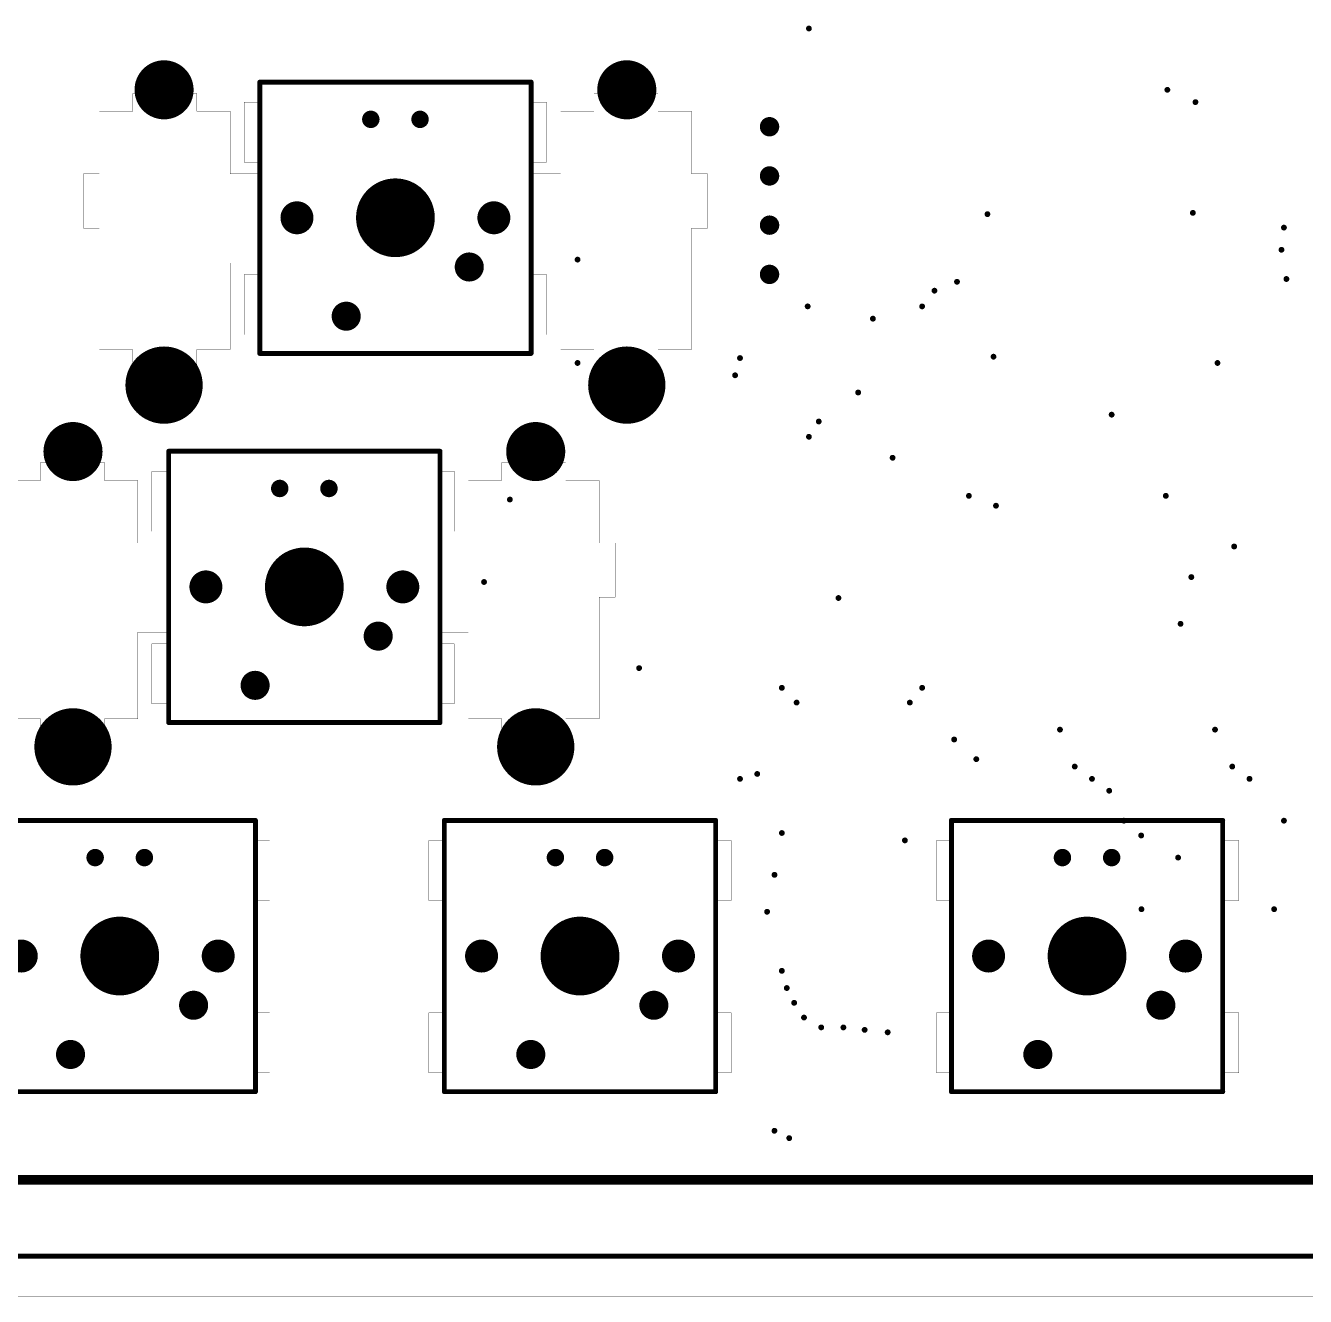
# Model space of a CAD drawing. Header units: millimetres. Extents: x 0 to 366, y 0 to 165.
# Drawn here: x 245.3 to 311.4, y 0.1 to 65.7 of the extents above; entities that cross this region are included whole.
import ezdxf

# ---------------------------------------------------------------- set-up
doc = ezdxf.new("R2010")
doc.units = ezdxf.units.MM
for name, color, linetype in [('KeepOutLayer', 6, 'Continuous'), ('Mechanical1', 6, 'Continuous'), ('PadHoleLayer', 156, 'Continuous'), ('ViaHoleLayer', 16, 'Continuous')]:
    doc.layers.add(name, color=color, linetype=linetype)

# ---------------------------------------------------------------- blocks, each defined once
blk = doc.blocks.new('1_2_21')
at = {"layer": 'PadHoleLayer'}
for points, const_width in [([(-12.7, 6.985, 1), (-11.176, 6.985, 1)], 1.524), ([(11.176, 6.985, 1), (12.7, 6.985, 1)], 1.524), ([(-12.93495, -8.255, 1), (-10.94105, -8.255, 1)], 1.9939), ([(10.94105, -8.255, 1), (12.93495, -8.255, 1)], 1.9939)]:
    blk.add_lwpolyline(points, format="xyb", close=True, dxfattribs=dict(at, const_width=const_width))
blk = doc.blocks.new('1_2_22')
at = {"layer": 'PadHoleLayer'}
for points, const_width in [([(-12.7, 6.985, 1), (-11.176, 6.985, 1)], 1.524), ([(11.176, 6.985, 1), (12.7, 6.985, 1)], 1.524), ([(-12.93495, -8.255, 1), (-10.94105, -8.255, 1)], 1.9939), ([(10.94105, -8.255, 1), (12.93495, -8.255, 1)], 1.9939)]:
    blk.add_lwpolyline(points, format="xyb", close=True, dxfattribs=dict(at, const_width=const_width))
blk = doc.blocks.new('PIN_4_2_54_1_0_B_27')
at = {"layer": 'PadHoleLayer', "const_width": 0.5}
for points in [[(-4.06, 0, 1), (-3.56, 0, 1)], [(-1.52, 0, 1), (-1.02, 0, 1)], [(1.02, 0, 1), (1.52, 0, 1)], [(3.56, 0, 1), (4.06, 0, 1)]]:
    blk.add_lwpolyline(points, format="xyb", close=True, dxfattribs=at)
blk = doc.blocks.new('MX_SW_5_61')
at = {"layer": 'Mechanical1', "const_width": 0.254}
for points in [[(-7, 7), (7, 7)], [(-7, -7), (-7, 7)], [(7, -7), (7, 7)], [(-7, -7), (7, -7)]]:
    blk.add_lwpolyline(points, dxfattribs=at)
at = {"layer": 'Mechanical1', "const_width": 0.127}
for points in [[(-7.063, 7, 1), (-6.936, 7, 1)], [(-7.063, 7, 1), (-6.936, 7, 1)], [(6.937, 7, 1), (7.064, 7, 1)], [(6.937, 7, 1), (7.064, 7, 1)], [(-7.063, -7, 1), (-6.936, -7, 1)], [(-7.063, -7, 1), (-6.936, -7, 1)], [(6.937, -7, 1), (7.064, -7, 1)], [(6.937, -7, 1), (7.064, -7, 1)]]:
    blk.add_lwpolyline(points, format="xyb", close=True, dxfattribs=at)
at = {"layer": 'PadHoleLayer'}
for points, const_width in [([(-1.495, 5.08, 1), (-1.045, 5.08, 1)], 0.45), ([(1.045, 5.08, 1), (1.495, 5.08, 1)], 0.45), ([(-1.016, 0, 1), (1.016, 0, 1)], 2.032), ([(-5.505, 0, 1), (-4.655, 0, 1)], 0.851), ([(4.655, 0, 1), (5.505, 0, 1)], 0.851), ([(3.435, -2.54, 1), (4.185, -2.54, 1)], 0.75), ([(-2.915, -5.08, 1), (-2.165, -5.08, 1)], 0.75)]:
    blk.add_lwpolyline(points, format="xyb", close=True, dxfattribs=dict(at, const_width=const_width))
blk = doc.blocks.new('MX_SW_5_74')
at = {"layer": 'Mechanical1', "const_width": 0.254}
for points in [[(-7, 7), (7, 7)], [(-7, -7), (-7, 7)], [(7, -7), (7, 7)], [(-7, -7), (7, -7)]]:
    blk.add_lwpolyline(points, dxfattribs=at)
at = {"layer": 'Mechanical1', "const_width": 0.127}
for points in [[(-7.063, 7, 1), (-6.936, 7, 1)], [(-7.063, 7, 1), (-6.936, 7, 1)], [(6.937, 7, 1), (7.064, 7, 1)], [(6.937, 7, 1), (7.064, 7, 1)], [(-7.063, -7, 1), (-6.936, -7, 1)], [(-7.063, -7, 1), (-6.936, -7, 1)], [(6.937, -7, 1), (7.064, -7, 1)], [(6.937, -7, 1), (7.064, -7, 1)]]:
    blk.add_lwpolyline(points, format="xyb", close=True, dxfattribs=at)
at = {"layer": 'PadHoleLayer'}
for points, const_width in [([(-1.495, 5.08, 1), (-1.045, 5.08, 1)], 0.45), ([(1.045, 5.08, 1), (1.495, 5.08, 1)], 0.45), ([(-1.016, 0, 1), (1.016, 0, 1)], 2.032), ([(-5.505, 0, 1), (-4.655, 0, 1)], 0.851), ([(4.655, 0, 1), (5.505, 0, 1)], 0.851), ([(3.435, -2.54, 1), (4.185, -2.54, 1)], 0.75), ([(-2.915, -5.08, 1), (-2.165, -5.08, 1)], 0.75)]:
    blk.add_lwpolyline(points, format="xyb", close=True, dxfattribs=dict(at, const_width=const_width))
blk = doc.blocks.new('MX_SW_5_76')
at = {"layer": 'Mechanical1', "const_width": 0.254}
for points in [[(-7, 7), (7, 7)], [(-7, -7), (-7, 7)], [(7, -7), (7, 7)], [(-7, -7), (7, -7)]]:
    blk.add_lwpolyline(points, dxfattribs=at)
at = {"layer": 'Mechanical1', "const_width": 0.127}
for points in [[(-7.063, 7, 1), (-6.936, 7, 1)], [(-7.063, 7, 1), (-6.936, 7, 1)], [(6.937, 7, 1), (7.064, 7, 1)], [(6.937, 7, 1), (7.064, 7, 1)], [(-7.063, -7, 1), (-6.936, -7, 1)], [(-7.063, -7, 1), (-6.936, -7, 1)], [(6.937, -7, 1), (7.064, -7, 1)], [(6.937, -7, 1), (7.064, -7, 1)]]:
    blk.add_lwpolyline(points, format="xyb", close=True, dxfattribs=at)
at = {"layer": 'PadHoleLayer'}
for points, const_width in [([(-1.495, 5.08, 1), (-1.045, 5.08, 1)], 0.45), ([(1.045, 5.08, 1), (1.495, 5.08, 1)], 0.45), ([(-1.016, 0, 1), (1.016, 0, 1)], 2.032), ([(-5.505, 0, 1), (-4.655, 0, 1)], 0.851), ([(4.655, 0, 1), (5.505, 0, 1)], 0.851), ([(3.435, -2.54, 1), (4.185, -2.54, 1)], 0.75), ([(-2.915, -5.08, 1), (-2.165, -5.08, 1)], 0.75)]:
    blk.add_lwpolyline(points, format="xyb", close=True, dxfattribs=dict(at, const_width=const_width))
blk = doc.blocks.new('MX_SW_5_99')
at = {"layer": 'Mechanical1', "const_width": 0.254}
for points in [[(-7, 7), (7, 7)], [(-7, -7), (-7, 7)], [(7, -7), (7, 7)], [(-7, -7), (7, -7)]]:
    blk.add_lwpolyline(points, dxfattribs=at)
at = {"layer": 'Mechanical1', "const_width": 0.127}
for points in [[(-7.063, 7, 1), (-6.936, 7, 1)], [(-7.063, 7, 1), (-6.936, 7, 1)], [(6.937, 7, 1), (7.064, 7, 1)], [(6.937, 7, 1), (7.064, 7, 1)], [(-7.063, -7, 1), (-6.936, -7, 1)], [(-7.063, -7, 1), (-6.936, -7, 1)], [(6.937, -7, 1), (7.064, -7, 1)], [(6.937, -7, 1), (7.064, -7, 1)]]:
    blk.add_lwpolyline(points, format="xyb", close=True, dxfattribs=at)
at = {"layer": 'PadHoleLayer'}
for points, const_width in [([(-1.495, 5.08, 1), (-1.045, 5.08, 1)], 0.45), ([(1.045, 5.08, 1), (1.495, 5.08, 1)], 0.45), ([(-1.016, 0, 1), (1.016, 0, 1)], 2.032), ([(-5.505, 0, 1), (-4.655, 0, 1)], 0.851), ([(4.655, 0, 1), (5.505, 0, 1)], 0.851), ([(3.435, -2.54, 1), (4.185, -2.54, 1)], 0.75), ([(-2.915, -5.08, 1), (-2.165, -5.08, 1)], 0.75)]:
    blk.add_lwpolyline(points, format="xyb", close=True, dxfattribs=dict(at, const_width=const_width))
blk = doc.blocks.new('MX_SW_5_105')
at = {"layer": 'Mechanical1', "const_width": 0.254}
for points in [[(-7, 7), (7, 7)], [(-7, -7), (-7, 7)], [(7, -7), (7, 7)], [(-7, -7), (7, -7)]]:
    blk.add_lwpolyline(points, dxfattribs=at)
at = {"layer": 'Mechanical1', "const_width": 0.127}
for points in [[(-7.063, 7, 1), (-6.936, 7, 1)], [(-7.063, 7, 1), (-6.936, 7, 1)], [(6.937, 7, 1), (7.064, 7, 1)], [(6.937, 7, 1), (7.064, 7, 1)], [(-7.063, -7, 1), (-6.936, -7, 1)], [(-7.063, -7, 1), (-6.936, -7, 1)], [(6.937, -7, 1), (7.064, -7, 1)], [(6.937, -7, 1), (7.064, -7, 1)]]:
    blk.add_lwpolyline(points, format="xyb", close=True, dxfattribs=at)
at = {"layer": 'PadHoleLayer'}
for points, const_width in [([(-1.495, 5.08, 1), (-1.045, 5.08, 1)], 0.45), ([(1.045, 5.08, 1), (1.495, 5.08, 1)], 0.45), ([(-1.016, 0, 1), (1.016, 0, 1)], 2.032), ([(-5.505, 0, 1), (-4.655, 0, 1)], 0.851), ([(4.655, 0, 1), (5.505, 0, 1)], 0.851), ([(3.435, -2.54, 1), (4.185, -2.54, 1)], 0.75), ([(-2.915, -5.08, 1), (-2.165, -5.08, 1)], 0.75)]:
    blk.add_lwpolyline(points, format="xyb", close=True, dxfattribs=dict(at, const_width=const_width))

msp = doc.modelspace()

# ---------------------------------------------------------------- linework, layer by layer
at = {"layer": 'KeepOutLayer', "const_width": 0.5}
msp.add_lwpolyline([(0.381, 6.096), (347.726, 6.096)], dxfattribs=at)
at = {"layer": 'Mechanical1'}
for points, const_width in [([(250.862, 61.25), (250.862, 62.17)], 0.0127), ([(250.862, 62.17), (254.161, 62.17)], 0.0127), ([(254.161, 61.25), (254.161, 62.17)], 0.0127), ([(257.413, 62.72), (271.413, 62.72)], 0.0127), ([(257.413, 61.72), (257.413, 62.72)], 0.0127), ([(271.413, 61.72), (271.413, 62.72)], 0.0127), ([(274.662, 61.25), (274.662, 62.17)], 0.0127), ([(274.662, 62.17), (277.963, 62.17)], 0.0127), ([(277.963, 61.25), (277.963, 62.17)], 0.0127), ([(256.611, 58.619), (256.611, 61.72)], 0.0127), ([(256.611, 61.72), (257.413, 61.72)], 0.0127), ([(271.413, 61.72), (272.212, 61.72)], 0.0127), ([(272.212, 58.619), (272.212, 61.72)], 0.0127), ([(249.138, 58.02), (249.138, 61.25)], 0.0127), ([(249.138, 61.25), (250.862, 61.25)], 0.0127), ([(254.161, 61.25), (255.888, 61.25)], 0.0127), ([(255.888, 58.02), (255.888, 61.25)], 0.0127), ([(272.939, 58.02), (272.939, 61.25)], 0.0127), ([(272.939, 61.25), (274.662, 61.25)], 0.0127), ([(277.963, 61.25), (279.688, 61.25)], 0.0127), ([(279.688, 58.02), (279.688, 61.25)], 0.0127), ([(256.611, 58.619), (257.413, 58.619)], 0.0127), ([(257.413, 58.02), (257.413, 58.619)], 0.0127), ([(271.413, 58.619), (272.212, 58.619)], 0.0127), ([(271.413, 58.02), (271.413, 58.619)], 0.0127), ([(248.313, 55.219), (248.313, 58.02)], 0.0127), ([(248.313, 58.02), (249.138, 58.02)], 0.0127), ([(255.888, 58.02), (257.413, 58.02)], 0.0127), ([(271.413, 58.02), (272.939, 58.02)], 0.0127), ([(279.688, 58.02), (280.512, 58.02)], 0.0127), ([(280.512, 55.219), (280.512, 58.02)], 0.0127), ([(248.313, 55.219), (249.138, 55.219)], 0.0127), ([(249.138, 48.949), (249.138, 55.219)], 0.0127), ([(279.688, 55.219), (280.512, 55.219)], 0.0127), ([(279.688, 48.949), (279.688, 55.219)], 0.0127), ([(255.888, 53.42), (257.413, 53.42)], 0.0127), ([(255.888, 48.949), (255.888, 53.42)], 0.0127), ([(257.413, 52.82), (257.413, 53.42)], 0.0127), ([(271.413, 53.42), (272.939, 53.42)], 0.0127), ([(271.413, 52.82), (271.413, 53.42)], 0.0127), ([(272.939, 48.949), (272.939, 53.42)], 0.0127), ([(256.611, 49.72), (256.611, 52.82)], 0.0127), ([(256.611, 52.82), (257.413, 52.82)], 0.0127), ([(271.413, 52.82), (272.212, 52.82)], 0.0127), ([(272.212, 49.72), (272.212, 52.82)], 0.0127), ([(256.611, 49.72), (257.413, 49.72)], 0.0127), ([(257.413, 48.719), (257.413, 49.72)], 0.0127), ([(271.413, 49.72), (272.212, 49.72)], 0.0127), ([(271.413, 48.719), (271.413, 49.72)], 0.0127), ([(249.138, 48.949), (250.862, 48.949)], 0.0127), ([(250.862, 47.97), (250.862, 48.949)], 0.0127), ([(254.161, 48.949), (255.888, 48.949)], 0.0127), ([(254.161, 47.97), (254.161, 48.949)], 0.0127), ([(272.939, 48.949), (274.662, 48.949)], 0.0127), ([(274.662, 47.97), (274.662, 48.949)], 0.0127), ([(277.963, 48.949), (279.688, 48.949)], 0.0127), ([(277.963, 47.97), (277.963, 48.949)], 0.0127), ([(257.413, 48.719), (271.413, 48.719)], 0.0127), ([(250.862, 47.97), (254.161, 47.97)], 0.0127), ([(274.662, 47.97), (277.963, 47.97)], 0.0127), ([(252.65, 43.67), (266.65, 43.67)], 0.0127), ([(252.65, 42.67), (252.65, 43.67)], 0.0127), ([(266.65, 42.67), (266.65, 43.67)], 0.0127), ([(246.101, 42.2), (246.101, 43.12)], 0.0127), ([(246.101, 43.12), (249.4, 43.12)], 0.0127), ([(249.4, 42.2), (249.4, 43.12)], 0.0127), ([(269.901, 42.2), (269.901, 43.12)], 0.0127), ([(269.901, 43.12), (273.2, 43.12)], 0.0127), ([(273.2, 42.2), (273.2, 43.12)], 0.0127), ([(251.85, 39.569), (251.85, 42.67)], 0.0127), ([(251.85, 42.67), (252.65, 42.67)], 0.0127), ([(266.65, 42.67), (267.451, 42.67)], 0.0127), ([(267.451, 39.569), (267.451, 42.67)], 0.0127), ([(244.376, 42.2), (246.101, 42.2)], 0.0127), ([(249.4, 42.2), (251.126, 42.2)], 0.0127), ([(251.126, 38.97), (251.126, 42.2)], 0.0127), ([(268.176, 38.97), (268.176, 42.2)], 0.0127), ([(268.176, 42.2), (269.901, 42.2)], 0.0127), ([(273.2, 42.2), (274.925, 42.2)], 0.0127), ([(274.925, 38.97), (274.925, 42.2)], 0.0127), ([(251.126, 38.97), (252.65, 38.97)], 0.0127), ([(251.85, 39.569), (252.65, 39.569)], 0.0127), ([(252.65, 38.97), (252.65, 39.569)], 0.0127), ([(266.65, 39.569), (267.451, 39.569)], 0.0127), ([(266.65, 38.97), (266.65, 39.569)], 0.0127), ([(266.65, 38.97), (268.176, 38.97)], 0.0127), ([(274.925, 38.97), (275.751, 38.97)], 0.0127), ([(275.751, 36.169), (275.751, 38.97)], 0.0127), ([(274.925, 36.169), (275.751, 36.169)], 0.0127), ([(274.925, 29.899), (274.925, 36.169)], 0.0127), ([(251.126, 34.37), (252.65, 34.37)], 0.0127), ([(251.126, 29.899), (251.126, 34.37)], 0.0127), ([(252.65, 33.77), (252.65, 34.37)], 0.0127), ([(266.65, 34.37), (268.176, 34.37)], 0.0127), ([(266.65, 33.77), (266.65, 34.37)], 0.0127), ([(268.176, 29.899), (268.176, 34.37)], 0.0127), ([(251.85, 30.67), (251.85, 33.77)], 0.0127), ([(251.85, 33.77), (252.65, 33.77)], 0.0127), ([(266.65, 33.77), (267.451, 33.77)], 0.0127), ([(267.451, 30.67), (267.451, 33.77)], 0.0127), ([(251.85, 30.67), (252.65, 30.67)], 0.0127), ([(252.65, 29.669), (252.65, 30.67)], 0.0127), ([(266.65, 30.67), (267.451, 30.67)], 0.0127), ([(266.65, 29.669), (266.65, 30.67)], 0.0127), ([(244.376, 29.899), (246.101, 29.899)], 0.0127), ([(246.101, 28.92), (246.101, 29.899)], 0.0127), ([(249.4, 29.899), (251.126, 29.899)], 0.0127), ([(249.4, 28.92), (249.4, 29.899)], 0.0127), ([(268.176, 29.899), (269.901, 29.899)], 0.0127), ([(269.901, 28.92), (269.901, 29.899)], 0.0127), ([(273.2, 29.899), (274.925, 29.899)], 0.0127), ([(273.2, 28.92), (273.2, 29.899)], 0.0127), ([(252.65, 29.669), (266.65, 29.669)], 0.0127), ([(246.101, 28.92), (249.4, 28.92)], 0.0127), ([(269.901, 28.92), (273.2, 28.92)], 0.0127), ([(243.126, 24.62), (257.125, 24.62)], 0.0127), ([(257.125, 23.62), (257.125, 24.62)], 0.0127), ([(266.938, 24.62), (280.938, 24.62)], 0.0127), ([(266.938, 23.62), (266.938, 24.62)], 0.0127), ([(280.938, 23.62), (280.938, 24.62)], 0.0127), ([(293.132, 24.62), (307.132, 24.62)], 0.0127), ([(293.132, 23.62), (293.132, 24.62)], 0.0127), ([(307.132, 23.62), (307.132, 24.62)], 0.0127), ([(257.125, 23.62), (257.926, 23.62)], 0.0127), ([(257.926, 20.519), (257.926, 23.62)], 0.0127), ([(266.138, 20.519), (266.138, 23.62)], 0.0127), ([(266.138, 23.62), (266.938, 23.62)], 0.0127), ([(280.938, 23.62), (281.737, 23.62)], 0.0127), ([(281.737, 20.519), (281.737, 23.62)], 0.0127), ([(292.331, 20.519), (292.331, 23.62)], 0.0127), ([(292.331, 23.62), (293.132, 23.62)], 0.0127), ([(307.132, 23.62), (307.932, 23.62)], 0.0127), ([(307.932, 20.519), (307.932, 23.62)], 0.0127), ([(257.125, 20.519), (257.926, 20.519)], 0.0127), ([(257.125, 14.72), (257.125, 20.519)], 0.0127), ([(266.138, 20.519), (266.938, 20.519)], 0.0127), ([(266.938, 14.72), (266.938, 20.519)], 0.0127), ([(280.938, 20.519), (281.737, 20.519)], 0.0127), ([(280.938, 14.72), (280.938, 20.519)], 0.0127), ([(292.331, 20.519), (293.132, 20.519)], 0.0127), ([(293.132, 14.72), (293.132, 20.519)], 0.0127), ([(307.132, 20.519), (307.932, 20.519)], 0.0127), ([(307.132, 14.72), (307.132, 20.519)], 0.0127), ([(257.125, 14.72), (257.926, 14.72)], 0.0127), ([(257.926, 11.62), (257.926, 14.72)], 0.0127), ([(266.138, 11.62), (266.138, 14.72)], 0.0127), ([(266.138, 14.72), (266.938, 14.72)], 0.0127), ([(280.938, 14.72), (281.737, 14.72)], 0.0127), ([(281.737, 11.62), (281.737, 14.72)], 0.0127), ([(292.331, 11.62), (292.331, 14.72)], 0.0127), ([(292.331, 14.72), (293.132, 14.72)], 0.0127), ([(307.132, 14.72), (307.932, 14.72)], 0.0127), ([(307.932, 11.62), (307.932, 14.72)], 0.0127), ([(257.125, 11.62), (257.926, 11.62)], 0.0127), ([(257.125, 10.619), (257.125, 11.62)], 0.0127), ([(266.138, 11.62), (266.938, 11.62)], 0.0127), ([(266.938, 10.619), (266.938, 11.62)], 0.0127), ([(280.938, 11.62), (281.737, 11.62)], 0.0127), ([(280.938, 10.619), (280.938, 11.62)], 0.0127), ([(292.331, 11.62), (293.132, 11.62)], 0.0127), ([(293.132, 10.619), (293.132, 11.62)], 0.0127), ([(307.132, 11.62), (307.932, 11.62)], 0.0127), ([(307.132, 10.619), (307.132, 11.62)], 0.0127), ([(243.126, 10.619), (257.125, 10.619)], 0.0127), ([(266.938, 10.619), (280.938, 10.619)], 0.0127), ([(293.132, 10.619), (307.132, 10.619)], 0.0127), ([(178.243, 2.159), (347.726, 2.159)], 0.254), ([(0.095, 0.094), (347.758, 0.094)], 0.0127)]:
    msp.add_lwpolyline(points, dxfattribs=dict(at, const_width=const_width))
at = {"layer": 'Mechanical1', "const_width": 0.00635}
for points in [[(250.859, 62.17, 1), (250.865, 62.17, 1)], [(250.859, 62.17, 1), (250.865, 62.17, 1)], [(254.158, 62.17, 1), (254.164, 62.17, 1)], [(254.158, 62.17, 1), (254.164, 62.17, 1)], [(257.41, 62.72, 1), (257.416, 62.72, 1)], [(257.41, 62.72, 1), (257.416, 62.72, 1)], [(271.41, 62.72, 1), (271.416, 62.72, 1)], [(271.41, 62.72, 1), (271.416, 62.72, 1)], [(274.659, 62.17, 1), (274.665, 62.17, 1)], [(274.659, 62.17, 1), (274.665, 62.17, 1)], [(277.96, 62.17, 1), (277.966, 62.17, 1)], [(277.96, 62.17, 1), (277.966, 62.17, 1)], [(256.608, 61.72, 1), (256.614, 61.72, 1)], [(256.608, 61.72, 1), (256.614, 61.72, 1)], [(257.41, 61.72, 1), (257.416, 61.72, 1)], [(257.41, 61.72, 1), (257.416, 61.72, 1)], [(271.41, 61.72, 1), (271.416, 61.72, 1)], [(271.41, 61.72, 1), (271.416, 61.72, 1)], [(272.209, 61.72, 1), (272.215, 61.72, 1)], [(272.209, 61.72, 1), (272.215, 61.72, 1)], [(249.135, 61.25, 1), (249.141, 61.25, 1)], [(249.135, 61.25, 1), (249.141, 61.25, 1)], [(250.859, 61.25, 1), (250.865, 61.25, 1)], [(250.859, 61.25, 1), (250.865, 61.25, 1)], [(254.158, 61.25, 1), (254.164, 61.25, 1)], [(254.158, 61.25, 1), (254.164, 61.25, 1)], [(255.885, 61.25, 1), (255.891, 61.25, 1)], [(255.885, 61.25, 1), (255.891, 61.25, 1)], [(272.936, 61.25, 1), (272.942, 61.25, 1)], [(272.936, 61.25, 1), (272.942, 61.25, 1)], [(274.659, 61.25, 1), (274.665, 61.25, 1)], [(274.659, 61.25, 1), (274.665, 61.25, 1)], [(277.96, 61.25, 1), (277.966, 61.25, 1)], [(277.96, 61.25, 1), (277.966, 61.25, 1)], [(279.685, 61.25, 1), (279.691, 61.25, 1)], [(279.685, 61.25, 1), (279.691, 61.25, 1)], [(256.608, 58.619, 1), (256.614, 58.619, 1)], [(256.608, 58.619, 1), (256.614, 58.619, 1)], [(257.41, 58.619, 1), (257.416, 58.619, 1)], [(257.41, 58.619, 1), (257.416, 58.619, 1)], [(271.41, 58.619, 1), (271.416, 58.619, 1)], [(271.41, 58.619, 1), (271.416, 58.619, 1)], [(272.209, 58.619, 1), (272.215, 58.619, 1)], [(272.209, 58.619, 1), (272.215, 58.619, 1)], [(248.31, 58.02, 1), (248.316, 58.02, 1)], [(248.31, 58.02, 1), (248.316, 58.02, 1)], [(249.135, 58.02, 1), (249.141, 58.02, 1)], [(249.135, 58.02, 1), (249.141, 58.02, 1)], [(255.885, 58.02, 1), (255.891, 58.02, 1)], [(255.885, 58.02, 1), (255.891, 58.02, 1)], [(257.41, 58.02, 1), (257.416, 58.02, 1)], [(257.41, 58.02, 1), (257.416, 58.02, 1)], [(271.41, 58.02, 1), (271.416, 58.02, 1)], [(271.41, 58.02, 1), (271.416, 58.02, 1)], [(272.936, 58.02, 1), (272.942, 58.02, 1)], [(272.936, 58.02, 1), (272.942, 58.02, 1)], [(279.685, 58.02, 1), (279.691, 58.02, 1)], [(279.685, 58.02, 1), (279.691, 58.02, 1)], [(280.509, 58.02, 1), (280.515, 58.02, 1)], [(280.509, 58.02, 1), (280.515, 58.02, 1)], [(248.31, 55.219, 1), (248.316, 55.219, 1)], [(248.31, 55.219, 1), (248.316, 55.219, 1)], [(249.135, 55.219, 1), (249.141, 55.219, 1)], [(249.135, 55.219, 1), (249.141, 55.219, 1)], [(279.685, 55.219, 1), (279.691, 55.219, 1)], [(279.685, 55.219, 1), (279.691, 55.219, 1)], [(280.509, 55.219, 1), (280.515, 55.219, 1)], [(280.509, 55.219, 1), (280.515, 55.219, 1)], [(255.885, 53.42, 1), (255.891, 53.42, 1)], [(255.885, 53.42, 1), (255.891, 53.42, 1)], [(257.41, 53.42, 1), (257.416, 53.42, 1)], [(257.41, 53.42, 1), (257.416, 53.42, 1)], [(271.41, 53.42, 1), (271.416, 53.42, 1)], [(271.41, 53.42, 1), (271.416, 53.42, 1)], [(272.936, 53.42, 1), (272.942, 53.42, 1)], [(272.936, 53.42, 1), (272.942, 53.42, 1)], [(256.608, 52.82, 1), (256.614, 52.82, 1)], [(256.608, 52.82, 1), (256.614, 52.82, 1)], [(257.41, 52.82, 1), (257.416, 52.82, 1)], [(257.41, 52.82, 1), (257.416, 52.82, 1)], [(271.41, 52.82, 1), (271.416, 52.82, 1)], [(271.41, 52.82, 1), (271.416, 52.82, 1)], [(272.209, 52.82, 1), (272.215, 52.82, 1)], [(272.209, 52.82, 1), (272.215, 52.82, 1)], [(256.608, 49.72, 1), (256.614, 49.72, 1)], [(256.608, 49.72, 1), (256.614, 49.72, 1)], [(257.41, 49.72, 1), (257.416, 49.72, 1)], [(257.41, 49.72, 1), (257.416, 49.72, 1)], [(271.41, 49.72, 1), (271.416, 49.72, 1)], [(271.41, 49.72, 1), (271.416, 49.72, 1)], [(272.209, 49.72, 1), (272.215, 49.72, 1)], [(272.209, 49.72, 1), (272.215, 49.72, 1)], [(249.135, 48.949, 1), (249.141, 48.949, 1)], [(249.135, 48.949, 1), (249.141, 48.949, 1)], [(250.859, 48.949, 1), (250.865, 48.949, 1)], [(250.859, 48.949, 1), (250.865, 48.949, 1)], [(254.158, 48.949, 1), (254.164, 48.949, 1)], [(254.158, 48.949, 1), (254.164, 48.949, 1)], [(255.885, 48.949, 1), (255.891, 48.949, 1)], [(255.885, 48.949, 1), (255.891, 48.949, 1)], [(272.936, 48.949, 1), (272.942, 48.949, 1)], [(272.936, 48.949, 1), (272.942, 48.949, 1)], [(274.659, 48.949, 1), (274.665, 48.949, 1)], [(274.659, 48.949, 1), (274.665, 48.949, 1)], [(277.96, 48.949, 1), (277.966, 48.949, 1)], [(277.96, 48.949, 1), (277.966, 48.949, 1)], [(279.685, 48.949, 1), (279.691, 48.949, 1)], [(279.685, 48.949, 1), (279.691, 48.949, 1)], [(257.41, 48.719, 1), (257.416, 48.719, 1)], [(257.41, 48.719, 1), (257.416, 48.719, 1)], [(271.41, 48.719, 1), (271.416, 48.719, 1)], [(271.41, 48.719, 1), (271.416, 48.719, 1)], [(250.859, 47.97, 1), (250.865, 47.97, 1)], [(250.859, 47.97, 1), (250.865, 47.97, 1)], [(254.158, 47.97, 1), (254.164, 47.97, 1)], [(254.158, 47.97, 1), (254.164, 47.97, 1)], [(274.659, 47.97, 1), (274.665, 47.97, 1)], [(274.659, 47.97, 1), (274.665, 47.97, 1)], [(277.96, 47.97, 1), (277.966, 47.97, 1)], [(277.96, 47.97, 1), (277.966, 47.97, 1)], [(252.647, 43.67, 1), (252.653, 43.67, 1)], [(252.647, 43.67, 1), (252.653, 43.67, 1)], [(266.647, 43.67, 1), (266.653, 43.67, 1)], [(266.647, 43.67, 1), (266.653, 43.67, 1)], [(246.098, 43.12, 1), (246.104, 43.12, 1)], [(246.098, 43.12, 1), (246.104, 43.12, 1)], [(249.397, 43.12, 1), (249.403, 43.12, 1)], [(249.397, 43.12, 1), (249.403, 43.12, 1)], [(269.898, 43.12, 1), (269.904, 43.12, 1)], [(269.898, 43.12, 1), (269.904, 43.12, 1)], [(273.197, 43.12, 1), (273.203, 43.12, 1)], [(273.197, 43.12, 1), (273.203, 43.12, 1)], [(251.847, 42.67, 1), (251.853, 42.67, 1)], [(251.847, 42.67, 1), (251.853, 42.67, 1)], [(252.647, 42.67, 1), (252.653, 42.67, 1)], [(252.647, 42.67, 1), (252.653, 42.67, 1)], [(266.647, 42.67, 1), (266.653, 42.67, 1)], [(266.647, 42.67, 1), (266.653, 42.67, 1)], [(267.448, 42.67, 1), (267.454, 42.67, 1)], [(267.448, 42.67, 1), (267.454, 42.67, 1)], [(246.098, 42.2, 1), (246.104, 42.2, 1)], [(246.098, 42.2, 1), (246.104, 42.2, 1)], [(249.397, 42.2, 1), (249.403, 42.2, 1)], [(249.397, 42.2, 1), (249.403, 42.2, 1)], [(251.123, 42.2, 1), (251.129, 42.2, 1)], [(251.123, 42.2, 1), (251.129, 42.2, 1)], [(268.173, 42.2, 1), (268.179, 42.2, 1)], [(268.173, 42.2, 1), (268.179, 42.2, 1)], [(269.898, 42.2, 1), (269.904, 42.2, 1)], [(269.898, 42.2, 1), (269.904, 42.2, 1)], [(273.197, 42.2, 1), (273.203, 42.2, 1)], [(273.197, 42.2, 1), (273.203, 42.2, 1)], [(274.922, 42.2, 1), (274.928, 42.2, 1)], [(274.922, 42.2, 1), (274.928, 42.2, 1)], [(251.123, 38.97, 1), (251.129, 38.97, 1)], [(251.123, 38.97, 1), (251.129, 38.97, 1)], [(251.847, 39.569, 1), (251.853, 39.569, 1)], [(251.847, 39.569, 1), (251.853, 39.569, 1)], [(252.647, 39.569, 1), (252.653, 39.569, 1)], [(252.647, 39.569, 1), (252.653, 39.569, 1)], [(252.647, 38.97, 1), (252.653, 38.97, 1)], [(252.647, 38.97, 1), (252.653, 38.97, 1)], [(266.647, 39.569, 1), (266.653, 39.569, 1)], [(266.647, 39.569, 1), (266.653, 39.569, 1)], [(266.647, 38.97, 1), (266.653, 38.97, 1)], [(266.647, 38.97, 1), (266.653, 38.97, 1)], [(267.448, 39.569, 1), (267.454, 39.569, 1)], [(267.448, 39.569, 1), (267.454, 39.569, 1)], [(268.173, 38.97, 1), (268.179, 38.97, 1)], [(268.173, 38.97, 1), (268.179, 38.97, 1)], [(274.922, 38.97, 1), (274.928, 38.97, 1)], [(274.922, 38.97, 1), (274.928, 38.97, 1)], [(275.748, 38.97, 1), (275.754, 38.97, 1)], [(275.748, 38.97, 1), (275.754, 38.97, 1)], [(274.922, 36.169, 1), (274.928, 36.169, 1)], [(274.922, 36.169, 1), (274.928, 36.169, 1)], [(275.748, 36.169, 1), (275.754, 36.169, 1)], [(275.748, 36.169, 1), (275.754, 36.169, 1)], [(251.123, 34.37, 1), (251.129, 34.37, 1)], [(251.123, 34.37, 1), (251.129, 34.37, 1)], [(252.647, 34.37, 1), (252.653, 34.37, 1)], [(252.647, 34.37, 1), (252.653, 34.37, 1)], [(266.647, 34.37, 1), (266.653, 34.37, 1)], [(266.647, 34.37, 1), (266.653, 34.37, 1)], [(268.173, 34.37, 1), (268.179, 34.37, 1)], [(268.173, 34.37, 1), (268.179, 34.37, 1)], [(251.847, 33.77, 1), (251.853, 33.77, 1)], [(251.847, 33.77, 1), (251.853, 33.77, 1)], [(252.647, 33.77, 1), (252.653, 33.77, 1)], [(252.647, 33.77, 1), (252.653, 33.77, 1)], [(266.647, 33.77, 1), (266.653, 33.77, 1)], [(266.647, 33.77, 1), (266.653, 33.77, 1)], [(267.448, 33.77, 1), (267.454, 33.77, 1)], [(267.448, 33.77, 1), (267.454, 33.77, 1)], [(251.847, 30.67, 1), (251.853, 30.67, 1)], [(251.847, 30.67, 1), (251.853, 30.67, 1)], [(252.647, 30.67, 1), (252.653, 30.67, 1)], [(252.647, 30.67, 1), (252.653, 30.67, 1)], [(266.647, 30.67, 1), (266.653, 30.67, 1)], [(266.647, 30.67, 1), (266.653, 30.67, 1)], [(267.448, 30.67, 1), (267.454, 30.67, 1)], [(267.448, 30.67, 1), (267.454, 30.67, 1)], [(246.098, 29.899, 1), (246.104, 29.899, 1)], [(246.098, 29.899, 1), (246.104, 29.899, 1)], [(249.397, 29.899, 1), (249.403, 29.899, 1)], [(249.397, 29.899, 1), (249.403, 29.899, 1)], [(251.123, 29.899, 1), (251.129, 29.899, 1)], [(251.123, 29.899, 1), (251.129, 29.899, 1)], [(268.173, 29.899, 1), (268.179, 29.899, 1)], [(268.173, 29.899, 1), (268.179, 29.899, 1)], [(269.898, 29.899, 1), (269.904, 29.899, 1)], [(269.898, 29.899, 1), (269.904, 29.899, 1)], [(273.197, 29.899, 1), (273.203, 29.899, 1)], [(273.197, 29.899, 1), (273.203, 29.899, 1)], [(274.922, 29.899, 1), (274.928, 29.899, 1)], [(274.922, 29.899, 1), (274.928, 29.899, 1)], [(252.647, 29.669, 1), (252.653, 29.669, 1)], [(252.647, 29.669, 1), (252.653, 29.669, 1)], [(266.647, 29.669, 1), (266.653, 29.669, 1)], [(266.647, 29.669, 1), (266.653, 29.669, 1)], [(246.098, 28.92, 1), (246.104, 28.92, 1)], [(246.098, 28.92, 1), (246.104, 28.92, 1)], [(249.397, 28.92, 1), (249.403, 28.92, 1)], [(249.397, 28.92, 1), (249.403, 28.92, 1)], [(269.898, 28.92, 1), (269.904, 28.92, 1)], [(269.898, 28.92, 1), (269.904, 28.92, 1)], [(273.197, 28.92, 1), (273.203, 28.92, 1)], [(273.197, 28.92, 1), (273.203, 28.92, 1)], [(257.122, 24.62, 1), (257.128, 24.62, 1)], [(257.122, 24.62, 1), (257.128, 24.62, 1)], [(266.935, 24.62, 1), (266.941, 24.62, 1)], [(266.935, 24.62, 1), (266.941, 24.62, 1)], [(280.935, 24.62, 1), (280.941, 24.62, 1)], [(280.935, 24.62, 1), (280.941, 24.62, 1)], [(293.129, 24.62, 1), (293.135, 24.62, 1)], [(293.129, 24.62, 1), (293.135, 24.62, 1)], [(307.129, 24.62, 1), (307.135, 24.62, 1)], [(307.129, 24.62, 1), (307.135, 24.62, 1)], [(257.122, 23.62, 1), (257.128, 23.62, 1)], [(257.122, 23.62, 1), (257.128, 23.62, 1)], [(257.923, 23.62, 1), (257.929, 23.62, 1)], [(257.923, 23.62, 1), (257.929, 23.62, 1)], [(266.135, 23.62, 1), (266.141, 23.62, 1)], [(266.135, 23.62, 1), (266.141, 23.62, 1)], [(266.935, 23.62, 1), (266.941, 23.62, 1)], [(266.935, 23.62, 1), (266.941, 23.62, 1)], [(280.935, 23.62, 1), (280.941, 23.62, 1)], [(280.935, 23.62, 1), (280.941, 23.62, 1)], [(281.734, 23.62, 1), (281.74, 23.62, 1)], [(281.734, 23.62, 1), (281.74, 23.62, 1)], [(292.328, 23.62, 1), (292.334, 23.62, 1)], [(292.328, 23.62, 1), (292.334, 23.62, 1)], [(293.129, 23.62, 1), (293.135, 23.62, 1)], [(293.129, 23.62, 1), (293.135, 23.62, 1)], [(307.129, 23.62, 1), (307.135, 23.62, 1)], [(307.129, 23.62, 1), (307.135, 23.62, 1)], [(307.929, 23.62, 1), (307.935, 23.62, 1)], [(307.929, 23.62, 1), (307.935, 23.62, 1)], [(257.122, 20.519, 1), (257.128, 20.519, 1)], [(257.122, 20.519, 1), (257.128, 20.519, 1)], [(257.923, 20.519, 1), (257.929, 20.519, 1)], [(257.923, 20.519, 1), (257.929, 20.519, 1)], [(266.135, 20.519, 1), (266.141, 20.519, 1)], [(266.135, 20.519, 1), (266.141, 20.519, 1)], [(266.935, 20.519, 1), (266.941, 20.519, 1)], [(266.935, 20.519, 1), (266.941, 20.519, 1)], [(280.935, 20.519, 1), (280.941, 20.519, 1)], [(280.935, 20.519, 1), (280.941, 20.519, 1)], [(281.734, 20.519, 1), (281.74, 20.519, 1)], [(281.734, 20.519, 1), (281.74, 20.519, 1)], [(292.328, 20.519, 1), (292.334, 20.519, 1)], [(292.328, 20.519, 1), (292.334, 20.519, 1)], [(293.129, 20.519, 1), (293.135, 20.519, 1)], [(293.129, 20.519, 1), (293.135, 20.519, 1)], [(307.129, 20.519, 1), (307.135, 20.519, 1)], [(307.129, 20.519, 1), (307.135, 20.519, 1)], [(307.929, 20.519, 1), (307.935, 20.519, 1)], [(307.929, 20.519, 1), (307.935, 20.519, 1)], [(257.122, 14.72, 1), (257.128, 14.72, 1)], [(257.122, 14.72, 1), (257.128, 14.72, 1)], [(257.923, 14.72, 1), (257.929, 14.72, 1)], [(257.923, 14.72, 1), (257.929, 14.72, 1)], [(266.135, 14.72, 1), (266.141, 14.72, 1)], [(266.135, 14.72, 1), (266.141, 14.72, 1)], [(266.935, 14.72, 1), (266.941, 14.72, 1)], [(266.935, 14.72, 1), (266.941, 14.72, 1)], [(280.935, 14.72, 1), (280.941, 14.72, 1)], [(280.935, 14.72, 1), (280.941, 14.72, 1)], [(281.734, 14.72, 1), (281.74, 14.72, 1)], [(281.734, 14.72, 1), (281.74, 14.72, 1)], [(292.328, 14.72, 1), (292.334, 14.72, 1)], [(292.328, 14.72, 1), (292.334, 14.72, 1)], [(293.129, 14.72, 1), (293.135, 14.72, 1)], [(293.129, 14.72, 1), (293.135, 14.72, 1)], [(307.129, 14.72, 1), (307.135, 14.72, 1)], [(307.129, 14.72, 1), (307.135, 14.72, 1)], [(307.929, 14.72, 1), (307.935, 14.72, 1)], [(307.929, 14.72, 1), (307.935, 14.72, 1)], [(257.122, 11.62, 1), (257.128, 11.62, 1)], [(257.122, 11.62, 1), (257.128, 11.62, 1)], [(257.923, 11.62, 1), (257.929, 11.62, 1)], [(257.923, 11.62, 1), (257.929, 11.62, 1)], [(266.135, 11.62, 1), (266.141, 11.62, 1)], [(266.135, 11.62, 1), (266.141, 11.62, 1)], [(266.935, 11.62, 1), (266.941, 11.62, 1)], [(266.935, 11.62, 1), (266.941, 11.62, 1)], [(280.935, 11.62, 1), (280.941, 11.62, 1)], [(280.935, 11.62, 1), (280.941, 11.62, 1)], [(281.734, 11.62, 1), (281.74, 11.62, 1)], [(281.734, 11.62, 1), (281.74, 11.62, 1)], [(292.328, 11.62, 1), (292.334, 11.62, 1)], [(292.328, 11.62, 1), (292.334, 11.62, 1)], [(293.129, 11.62, 1), (293.135, 11.62, 1)], [(293.129, 11.62, 1), (293.135, 11.62, 1)], [(307.129, 11.62, 1), (307.135, 11.62, 1)], [(307.129, 11.62, 1), (307.135, 11.62, 1)], [(307.929, 11.62, 1), (307.935, 11.62, 1)], [(307.929, 11.62, 1), (307.935, 11.62, 1)], [(257.122, 10.619, 1), (257.128, 10.619, 1)], [(257.122, 10.619, 1), (257.128, 10.619, 1)], [(266.935, 10.619, 1), (266.941, 10.619, 1)], [(266.935, 10.619, 1), (266.941, 10.619, 1)], [(280.935, 10.619, 1), (280.941, 10.619, 1)], [(280.935, 10.619, 1), (280.941, 10.619, 1)], [(293.129, 10.619, 1), (293.135, 10.619, 1)], [(293.129, 10.619, 1), (293.135, 10.619, 1)], [(307.129, 10.619, 1), (307.135, 10.619, 1)], [(307.129, 10.619, 1), (307.135, 10.619, 1)]]:
    msp.add_lwpolyline(points, format="xyb", close=True, dxfattribs=at)
at = {"layer": 'ViaHoleLayer', "const_width": 0.15}
for points in [[(285.675, 65.521, 1), (285.825, 65.521, 1)], [(304.171, 62.357, 1), (304.321, 62.357, 1)], [(305.62, 61.722, 1), (305.77, 61.722, 1)], [(305.487, 56.007, 1), (305.637, 56.007, 1)], [(294.886, 55.94, 1), (295.036, 55.94, 1)], [(310.186, 55.245, 1), (310.336, 55.245, 1)], [(310.059, 54.102, 1), (310.209, 54.102, 1)], [(273.737, 53.594, 1), (273.887, 53.594, 1)], [(293.316, 52.451, 1), (293.466, 52.451, 1)], [(310.313, 52.594, 1), (310.463, 52.594, 1)], [(292.152, 51.991, 1), (292.302, 51.991, 1)], [(285.611, 51.181, 1), (285.761, 51.181, 1)], [(291.517, 51.179, 1), (291.667, 51.179, 1)], [(288.977, 50.546, 1), (289.127, 50.546, 1)], [(273.737, 48.26, 1), (273.887, 48.26, 1)], [(282.119, 48.514, 1), (282.269, 48.514, 1)], [(295.2, 48.583, 1), (295.35, 48.583, 1)], [(306.757, 48.26, 1), (306.907, 48.26, 1)], [(281.865, 47.625, 1), (282.015, 47.625, 1)], [(288.215, 46.736, 1), (288.365, 46.736, 1)], [(301.296, 45.593, 1), (301.446, 45.593, 1)], [(286.183, 45.24, 1), (286.333, 45.24, 1)], [(285.675, 44.45, 1), (285.825, 44.45, 1)], [(289.993, 43.369, 1), (290.143, 43.369, 1)], [(270.245, 41.212, 1), (270.394, 41.212, 1)], [(293.93, 41.402, 1), (294.08, 41.402, 1)], [(295.327, 40.894, 1), (295.477, 40.894, 1)], [(304.09, 41.402, 1), (304.24, 41.402, 1)], [(307.617, 38.79, 1), (307.767, 38.79, 1)], [(268.911, 36.957, 1), (269.061, 36.957, 1)], [(305.406, 37.211, 1), (305.556, 37.211, 1)], [(287.199, 36.13, 1), (287.349, 36.13, 1)], [(304.852, 34.798, 1), (305.002, 34.798, 1)], [(276.912, 32.512, 1), (277.062, 32.512, 1)], [(284.278, 31.496, 1), (284.428, 31.496, 1)], [(291.517, 31.496, 1), (291.667, 31.496, 1)], [(285.04, 30.734, 1), (285.19, 30.734, 1)], [(290.882, 30.734, 1), (291.032, 30.734, 1)], [(298.629, 29.337, 1), (298.779, 29.337, 1)], [(306.63, 29.337, 1), (306.78, 29.337, 1)], [(293.168, 28.829, 1), (293.318, 28.829, 1)], [(294.311, 27.813, 1), (294.461, 27.813, 1)], [(283.008, 27.051, 1), (283.158, 27.051, 1)], [(299.391, 27.432, 1), (299.541, 27.432, 1)], [(307.519, 27.432, 1), (307.669, 27.432, 1)], [(282.119, 26.797, 1), (282.269, 26.797, 1)], [(300.28, 26.797, 1), (300.43, 26.797, 1)], [(308.408, 26.797, 1), (308.558, 26.797, 1)], [(301.169, 26.184, 1), (301.319, 26.184, 1)], [(301.931, 24.638, 1), (302.081, 24.638, 1)], [(310.186, 24.638, 1), (310.336, 24.638, 1)], [(284.278, 24.003, 1), (284.428, 24.003, 1)], [(302.82, 23.876, 1), (302.97, 23.876, 1)], [(290.628, 23.622, 1), (290.778, 23.622, 1)], [(304.725, 22.733, 1), (304.875, 22.733, 1)], [(283.897, 21.844, 1), (284.047, 21.844, 1)], [(283.516, 19.939, 1), (283.666, 19.939, 1)], [(302.833, 20.071, 1), (302.983, 20.071, 1)], [(309.678, 20.071, 1), (309.828, 20.071, 1)], [(284.278, 16.891, 1), (284.428, 16.891, 1)], [(284.532, 16.002, 1), (284.682, 16.002, 1)], [(284.913, 15.24, 1), (285.063, 15.24, 1)], [(285.421, 14.478, 1), (285.571, 14.478, 1)], [(286.31, 13.97, 1), (286.46, 13.97, 1)], [(287.453, 13.97, 1), (287.603, 13.97, 1)], [(288.55, 13.843, 1), (288.7, 13.843, 1)], [(289.739, 13.716, 1), (289.889, 13.716, 1)], [(283.897, 8.636, 1), (284.047, 8.636, 1)], [(284.659, 8.255, 1), (284.809, 8.255, 1)]]:
    msp.add_lwpolyline(points, format="xyb", close=True, dxfattribs=at)

# ---------------------------------------------------------------- block references
for name, p in [('1_2_21', (264.414, 55.372)), ('MX_SW_5_99', (264.414, 55.753)), ('1_2_22', (259.715, 36.703)), ('MX_SW_5_61', (259.715, 36.703)), ('MX_SW_5_74', (250.19, 17.653)), ('MX_SW_5_105', (273.939, 17.653)), ('MX_SW_5_76', (300.101, 17.653))]:
    msp.add_blockref(name, p)
at = {"rotation": 90}
msp.add_blockref('PIN_4_2_54_1_0_B_27', (283.718, 56.642), dxfattribs=at)

doc.saveas('drawing.dxf')
